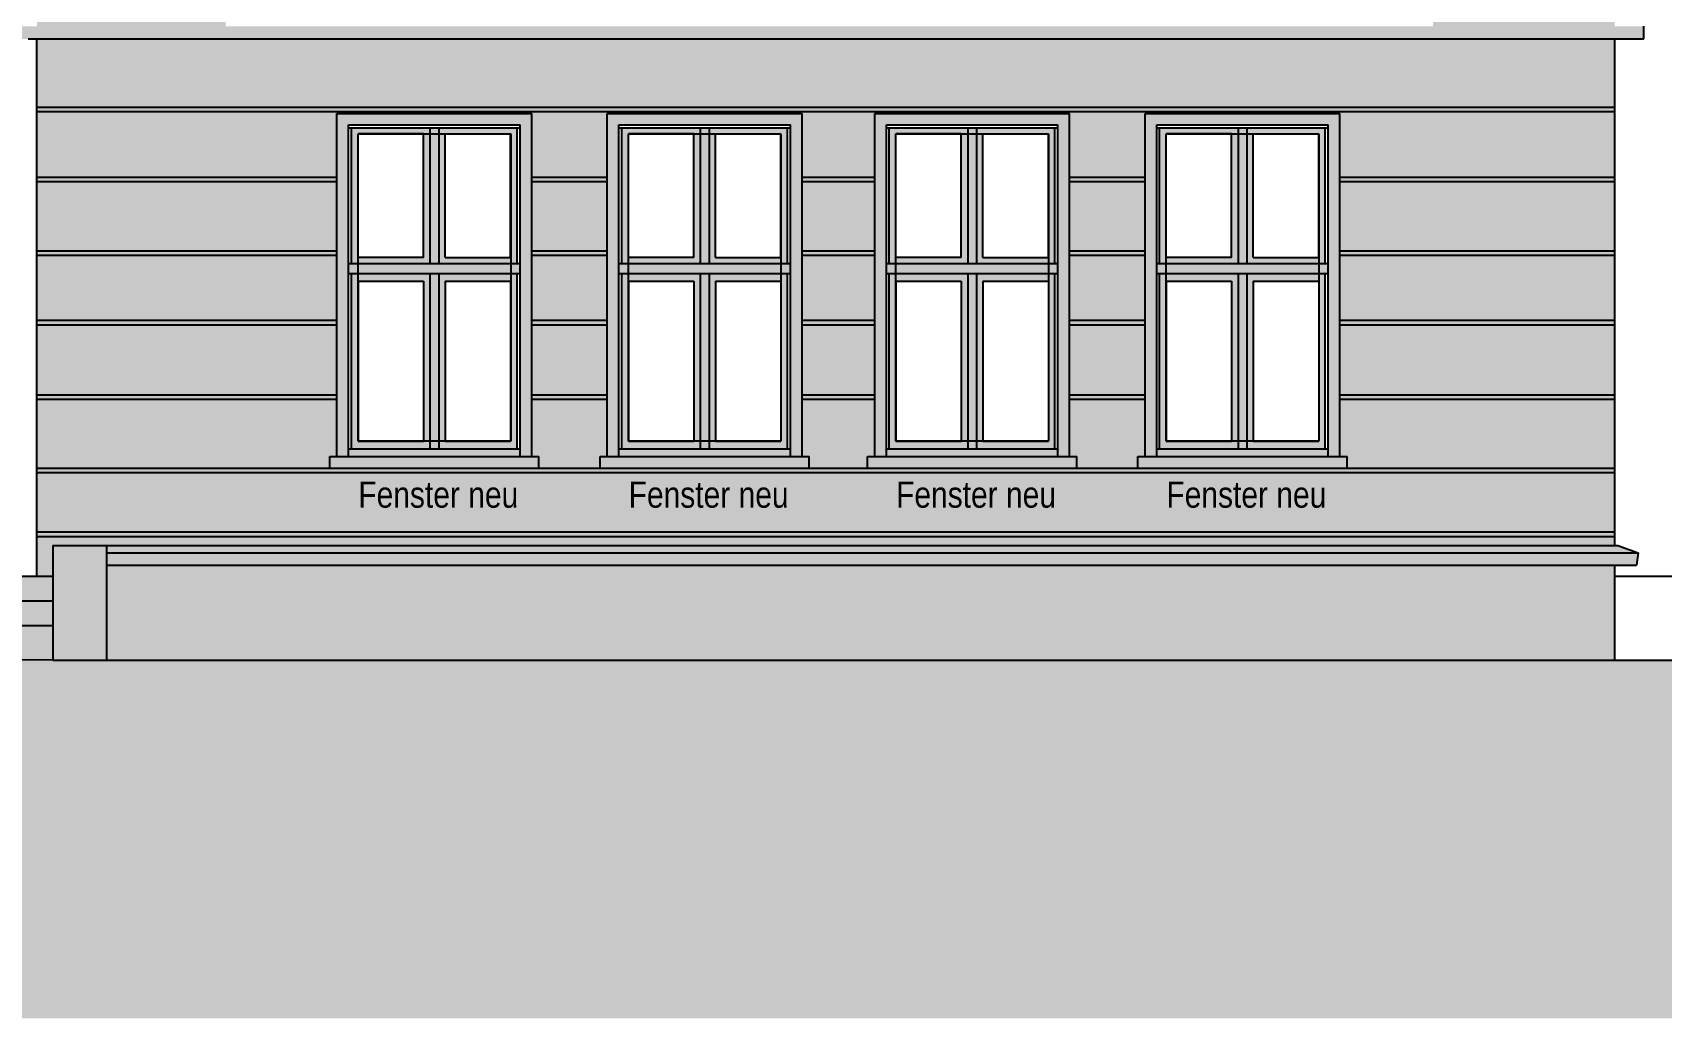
# Model space of a CAD drawing. Header units: metres. Extents: x -684 to -403, y -245 to -215.
# Drawn here: x -422.36 to -411.16, y -244.55 to -237.76 of the extents above; entities that cross this region are included whole.
import ezdxf
from ezdxf.enums import TextEntityAlignment as Align

# ---------------------------------------------------------------- set-up
doc = ezdxf.new("R2010")
doc.units = ezdxf.units.M
doc.header["$LTSCALE"] = 0.01
doc.header["$XCLIPFRAME"] = 2
doc.linetypes.add('AUSGEZOGEN', pattern=[0])
for name, color, linetype in [('A_Ansicht_Kopfbau', 1, 'Continuous'), ('A_GELÄNDE', 4, 'Continuous'), ('A_Schraff_Fensterrahmen', 255, 'Continuous'), ('A_Schraff_gelände', 251, 'Continuous'), ('A_Schraff_Gewaende', 23, 'Continuous'), ('A_Schraff_Paneel', 14, 'Continuous'), ('A_Schraff_Sims', 17, 'Continuous'), ('A_Schraff_Treppe', 253, 'Continuous'), ('A_Text', 2, 'Continuous'), ('FASSADE', 7, 'AUSGEZOGEN'), ('FASSADE_STRUKTUR', 2, 'AUSGEZOGEN')]:
    doc.layers.add(name, color=color, linetype=linetype)
doc.styles.add('arial-n', font='ARIALN.TTF')
picture_1 = doc.add_image_def('image1.jpg', size_in_pixel=(60, 84))

msp = doc.modelspace()

# ---------------------------------------------------------------- hatches: boundary and pattern name
at = {"layer": 'A_Schraff_Fensterrahmen'}
h = msp.add_hatch(color=256, dxfattribs=at)
h.paths.add_polyline_path([(-419.629, -238.42), (-420.169, -238.42), (-420.169, -239.352), (-419.629, -239.352)])
h.paths.add_polyline_path([(-420.124, -239.311), (-420.124, -238.461), (-419.674, -238.461), (-419.674, -239.311)], flags=16)
h.paths.add_polyline_path([(-419.629, -239.422), (-420.169, -239.422), (-420.169, -240.627), (-419.629, -240.627)])
h.paths.add_polyline_path([(-419.674, -239.475), (-419.674, -240.575), (-420.124, -240.575), (-420.124, -239.475)], flags=16)
h.paths.add_polyline_path([(-419.029, -238.42), (-419.569, -238.42), (-419.569, -239.352), (-419.029, -239.352)])
h.paths.add_polyline_path([(-419.524, -239.311), (-419.524, -238.461), (-419.074, -238.461), (-419.074, -239.311)], flags=16)
h.paths.add_polyline_path([(-419.029, -239.422), (-419.569, -239.422), (-419.569, -240.627), (-419.029, -240.627)])
h.paths.add_polyline_path([(-419.074, -239.475), (-419.074, -240.575), (-419.524, -240.575), (-419.524, -239.475)], flags=16)
h = msp.add_hatch(color=256, dxfattribs=at)
h.paths.add_polyline_path([(-419.569, -238.42), (-419.629, -238.42), (-419.629, -239.352), (-419.569, -239.352)])
h.paths.add_polyline_path([(-419.569, -239.422), (-419.629, -239.422), (-419.629, -240.627), (-419.569, -240.627)])
h = msp.add_hatch(color=256, dxfattribs=at)
h.paths.add_polyline_path([(-417.769, -238.42), (-418.309, -238.42), (-418.309, -239.352), (-417.769, -239.352)])
h.paths.add_polyline_path([(-418.264, -239.311), (-418.264, -238.461), (-417.814, -238.461), (-417.814, -239.311)], flags=16)
h.paths.add_polyline_path([(-417.769, -239.422), (-418.309, -239.422), (-418.309, -240.627), (-417.769, -240.627)])
h.paths.add_polyline_path([(-417.814, -239.475), (-417.814, -240.575), (-418.264, -240.575), (-418.264, -239.475)], flags=16)
h.paths.add_polyline_path([(-417.169, -238.42), (-417.709, -238.42), (-417.709, -239.352), (-417.169, -239.352)])
h.paths.add_polyline_path([(-417.664, -239.311), (-417.664, -238.461), (-417.214, -238.461), (-417.214, -239.311)], flags=16)
h.paths.add_polyline_path([(-417.169, -239.422), (-417.709, -239.422), (-417.709, -240.627), (-417.169, -240.627)])
h.paths.add_polyline_path([(-417.214, -239.475), (-417.214, -240.575), (-417.664, -240.575), (-417.664, -239.475)], flags=16)
h = msp.add_hatch(color=256, dxfattribs=at)
h.paths.add_polyline_path([(-417.709, -238.42), (-417.769, -238.42), (-417.769, -239.352), (-417.709, -239.352)])
h.paths.add_polyline_path([(-417.709, -239.422), (-417.769, -239.422), (-417.769, -240.627), (-417.709, -240.627)])
h = msp.add_hatch(color=256, dxfattribs=at)
h.paths.add_polyline_path([(-415.929, -238.42), (-416.469, -238.42), (-416.469, -239.352), (-415.929, -239.352)])
h.paths.add_polyline_path([(-416.424, -239.311), (-416.424, -238.461), (-415.974, -238.461), (-415.974, -239.311)], flags=16)
h.paths.add_polyline_path([(-415.929, -239.422), (-416.469, -239.422), (-416.469, -240.627), (-415.929, -240.627)])
h.paths.add_polyline_path([(-415.974, -239.475), (-415.974, -240.575), (-416.424, -240.575), (-416.424, -239.475)], flags=16)
h.paths.add_polyline_path([(-415.329, -238.42), (-415.869, -238.42), (-415.869, -239.352), (-415.329, -239.352)])
h.paths.add_polyline_path([(-415.824, -239.311), (-415.824, -238.461), (-415.374, -238.461), (-415.374, -239.311)], flags=16)
h.paths.add_polyline_path([(-415.329, -239.422), (-415.869, -239.422), (-415.869, -240.627), (-415.329, -240.627)])
h.paths.add_polyline_path([(-415.374, -239.475), (-415.374, -240.575), (-415.824, -240.575), (-415.824, -239.475)], flags=16)
h = msp.add_hatch(color=256, dxfattribs=at)
h.paths.add_polyline_path([(-415.869, -238.42), (-415.929, -238.42), (-415.929, -239.352), (-415.869, -239.352)])
h.paths.add_polyline_path([(-415.869, -239.422), (-415.929, -239.422), (-415.929, -240.627), (-415.869, -240.627)])
h = msp.add_hatch(color=256, dxfattribs=at)
h.paths.add_polyline_path([(-414.069, -238.42), (-414.609, -238.42), (-414.609, -239.352), (-414.069, -239.352)])
h.paths.add_polyline_path([(-414.564, -239.311), (-414.564, -238.461), (-414.114, -238.461), (-414.114, -239.311)], flags=16)
h.paths.add_polyline_path([(-414.069, -239.422), (-414.609, -239.422), (-414.609, -240.627), (-414.069, -240.627)])
h.paths.add_polyline_path([(-414.114, -239.475), (-414.114, -240.575), (-414.564, -240.575), (-414.564, -239.475)], flags=16)
h.paths.add_polyline_path([(-413.469, -238.42), (-414.009, -238.42), (-414.009, -239.352), (-413.469, -239.352)])
h.paths.add_polyline_path([(-413.964, -239.311), (-413.964, -238.461), (-413.514, -238.461), (-413.514, -239.311)], flags=16)
h.paths.add_polyline_path([(-413.469, -239.422), (-414.009, -239.422), (-414.009, -240.627), (-413.469, -240.627)])
h.paths.add_polyline_path([(-413.514, -239.475), (-413.514, -240.575), (-413.964, -240.575), (-413.964, -239.475)], flags=16)
h = msp.add_hatch(color=256, dxfattribs=at)
h.paths.add_polyline_path([(-414.009, -238.42), (-414.069, -238.42), (-414.069, -239.352), (-414.009, -239.352)])
h.paths.add_polyline_path([(-414.009, -239.422), (-414.069, -239.422), (-414.069, -240.627), (-414.009, -240.627)])
h = msp.add_hatch(color=256, dxfattribs=at)
h.paths.add_polyline_path([(-419.009, -239.352), (-420.189, -239.352), (-420.189, -239.422), (-419.009, -239.422)])
h.paths.add_polyline_path([(-419.009, -240.627), (-420.189, -240.627), (-420.189, -240.68), (-419.009, -240.68)])
h = msp.add_hatch(color=256, dxfattribs=at)
h.paths.add_polyline_path([(-417.149, -239.352), (-418.329, -239.352), (-418.329, -239.422), (-417.149, -239.422)])
h.paths.add_polyline_path([(-417.149, -240.627), (-418.329, -240.627), (-418.329, -240.68), (-417.149, -240.68)])
h = msp.add_hatch(color=256, dxfattribs=at)
h.paths.add_polyline_path([(-415.309, -239.352), (-416.489, -239.352), (-416.489, -239.422), (-415.309, -239.422)])
h.paths.add_polyline_path([(-415.309, -240.627), (-416.489, -240.627), (-416.489, -240.68), (-415.309, -240.68)])
h = msp.add_hatch(color=256, dxfattribs=at)
h.paths.add_polyline_path([(-413.449, -239.352), (-414.629, -239.352), (-414.629, -239.422), (-413.449, -239.422)])
h.paths.add_polyline_path([(-413.449, -240.627), (-414.629, -240.627), (-414.629, -240.68), (-413.449, -240.68)])
at = {"layer": 'A_Schraff_gelände'}
msp.add_hatch(color=256, dxfattribs=at).paths.add_polyline_path([(-407.64, -242.083), (-422.225, -242.083), (-428.731, -242.016), (-428.731, -242.394), (-452.89, -242.394), (-452.89, -244.546), (-407.64, -244.546)])
at = {"layer": 'A_Schraff_Gewaende'}
for points in [[(-418.929, -238.32), (-420.269, -238.32), (-420.269, -240.68), (-420.189, -240.68), (-420.189, -238.4), (-419.009, -238.4), (-419.009, -240.68), (-418.929, -240.68)], [(-417.069, -238.32), (-418.409, -238.32), (-418.409, -240.68), (-418.329, -240.68), (-418.329, -238.4), (-417.149, -238.4), (-417.149, -240.68), (-417.069, -240.68)], [(-415.229, -238.32), (-416.569, -238.32), (-416.569, -240.68), (-416.489, -240.68), (-416.489, -238.4), (-415.309, -238.4), (-415.309, -240.68), (-415.229, -240.68)], [(-413.369, -238.32), (-414.709, -238.32), (-414.709, -240.68), (-414.629, -240.68), (-414.629, -238.4), (-413.449, -238.4), (-413.449, -240.68), (-413.369, -240.68)], [(-418.879, -240.68), (-418.929, -240.68), (-420.319, -240.68), (-420.319, -240.76), (-418.879, -240.76)], [(-417.019, -240.68), (-417.069, -240.68), (-418.459, -240.68), (-418.459, -240.76), (-417.019, -240.76)], [(-415.179, -240.68), (-415.229, -240.68), (-416.619, -240.68), (-416.619, -240.76), (-415.179, -240.76)], [(-413.319, -240.68), (-413.369, -240.68), (-414.759, -240.68), (-414.759, -240.76), (-413.319, -240.76)]]:
    msp.add_hatch(color=256, dxfattribs=at).paths.add_polyline_path(points)
at = {"layer": 'A_Schraff_Paneel'}
h = msp.add_hatch(color=256, dxfattribs=at)
h.paths.add_polyline_path([(-422.334, -227.19), (-422.334, -237.721), (-421.034, -237.721), (-421.034, -227.19)])
h.paths.add_polyline_path([(-412.727, -227.19), (-412.727, -237.721), (-411.477, -237.721), (-411.477, -227.19)])
h.paths.add_polyline_path([(-422.334, -237.808), (-422.334, -241.506), (-422.225, -241.506), (-422.225, -241.294), (-411.477, -241.294), (-411.477, -237.808)])
h.paths.add_polyline_path([(-420.269, -238.32), (-420.269, -240.68), (-420.319, -240.68), (-420.319, -240.76), (-418.879, -240.76), (-418.879, -240.68), (-418.929, -240.68), (-418.929, -238.32)], flags=16)
h.paths.add_polyline_path([(-418.409, -238.32), (-418.409, -240.68), (-418.459, -240.68), (-418.459, -240.76), (-417.019, -240.76), (-417.019, -240.68), (-417.069, -240.68), (-417.069, -238.32)], flags=16)
h.paths.add_polyline_path([(-416.569, -238.32), (-416.569, -240.68), (-416.619, -240.68), (-416.619, -240.76), (-415.179, -240.76), (-415.179, -240.68), (-415.229, -240.68), (-415.229, -238.32)], flags=16)
h.paths.add_polyline_path([(-414.709, -238.32), (-414.709, -240.68), (-414.759, -240.68), (-414.759, -240.76), (-413.319, -240.76), (-413.319, -240.68), (-413.369, -240.68), (-413.369, -238.32)], flags=16)
edge = h.paths.add_edge_path(flags=16)
edge.add_line((-411.477, -237.721), (-411.477, -227.19))
msp.add_hatch(color=256, dxfattribs=at).paths.add_polyline_path([(-411.477, -241.428), (-421.854, -241.428), (-421.854, -242.083), (-411.477, -242.083)])
at = {"layer": 'A_Schraff_Sims'}
h = msp.add_hatch(color=256, dxfattribs=at)
h.paths.add_polyline_path([(-411.278, -237.721), (-422.334, -237.721), (-422.533, -237.721), (-422.533, -237.808), (-422.393, -237.808), (-411.278, -237.808)])
h.paths.add_polyline_path([(-411.457, -241.294), (-421.854, -241.294), (-421.854, -241.344), (-411.317, -241.344)])
h.paths.add_polyline_path([(-411.317, -241.344), (-421.854, -241.344), (-421.854, -241.428), (-411.328, -241.428)])
at = {"layer": 'A_Schraff_Treppe'}
h = msp.add_hatch(color=256, dxfattribs=at)
h.paths.add_polyline_path([(-422.225, -241.506), (-422.334, -241.506), (-427.343, -241.506), (-427.343, -241.677), (-422.225, -241.677)])
h.paths.add_polyline_path([(-422.225, -241.677), (-427.343, -241.677), (-427.343, -241.846), (-422.225, -241.846)])
h.paths.add_polyline_path([(-422.225, -241.846), (-427.343, -241.846), (-427.343, -242.031), (-422.225, -242.083)])
h.paths.add_polyline_path([(-421.854, -241.294), (-422.225, -241.294), (-422.225, -241.506), (-422.225, -242.083), (-421.854, -242.083)])
h.paths.add_polyline_path([(-427.343, -241.506), (-427.513, -241.506), (-428.037, -241.506), (-427.343, -242.031)])
h.paths.add_polyline_path([(-428.037, -241.506), (-428.731, -242.016), (-427.343, -242.031)])
h.paths.add_polyline_path([(-428.037, -241.506), (-428.731, -241.506), (-428.731, -242.016)], flags=16)

# ---------------------------------------------------------------- linework, layer by layer
at = {"layer": 'A_Ansicht_Kopfbau'}
msp.add_line((-406.437, -241.506), (-411.477, -241.506), dxfattribs=at)
at = {"layer": 'A_GELÄNDE'}
for q in [(-428.731, -242.016), (-407.64, -242.083)]:
    msp.add_line((-422.225, -242.083), q, dxfattribs=at)
at = {"layer": 'FASSADE'}
for p, q in [((-422.393, -237.808), (-411.278, -237.808)), ((-422.334, -241.506), (-422.334, -237.808)), ((-411.477, -240.913), (-411.477, -237.808)), ((-411.477, -241.294), (-411.477, -237.808)), ((-411.278, -237.808), (-411.278, -237.721)), ((-420.269, -240.68), (-420.269, -238.32)), ((-420.269, -238.32), (-418.929, -238.32)), ((-418.929, -240.68), (-418.929, -238.32)), ((-418.409, -240.68), (-418.409, -238.32)), ((-418.409, -238.32), (-417.069, -238.32)), ((-417.069, -240.68), (-417.069, -238.32)), ((-416.569, -240.68), (-416.569, -238.32)), ((-416.569, -238.32), (-415.229, -238.32)), ((-415.229, -240.68), (-415.229, -238.32)), ((-414.709, -238.32), (-413.369, -238.32)), ((-414.709, -240.68), (-414.709, -238.32)), ((-413.369, -240.68), (-413.369, -238.32)), ((-420.189, -240.68), (-420.189, -238.4)), ((-420.189, -238.4), (-419.009, -238.4)), ((-419.009, -240.68), (-419.009, -238.4)), ((-418.329, -240.68), (-418.329, -238.4)), ((-418.329, -238.4), (-417.149, -238.4)), ((-417.149, -240.68), (-417.149, -238.4)), ((-416.489, -240.68), (-416.489, -238.4)), ((-416.489, -238.4), (-415.309, -238.4)), ((-415.309, -240.68), (-415.309, -238.4)), ((-414.629, -238.4), (-413.449, -238.4)), ((-414.629, -240.68), (-414.629, -238.4)), ((-413.449, -240.68), (-413.449, -238.4)), ((-420.319, -240.76), (-420.319, -240.68)), ((-420.319, -240.68), (-418.879, -240.68)), ((-418.879, -240.76), (-418.879, -240.68)), ((-418.459, -240.68), (-417.019, -240.68)), ((-418.459, -240.76), (-418.459, -240.68)), ((-417.019, -240.76), (-417.019, -240.68)), ((-416.619, -240.76), (-416.619, -240.68)), ((-416.619, -240.68), (-415.179, -240.68)), ((-415.179, -240.76), (-415.179, -240.68)), ((-414.759, -240.68), (-413.319, -240.68)), ((-414.759, -240.76), (-414.759, -240.68)), ((-413.319, -240.76), (-413.319, -240.68)), ((-420.319, -240.76), (-418.879, -240.76)), ((-418.459, -240.76), (-417.019, -240.76)), ((-416.619, -240.76), (-415.179, -240.76)), ((-414.759, -240.76), (-413.319, -240.76)), ((-422.225, -241.294), (-411.457, -241.294)), ((-422.225, -241.294), (-422.225, -242.083)), ((-421.854, -241.294), (-421.854, -242.083)), ((-421.854, -241.344), (-411.317, -241.344)), ((-411.457, -241.294), (-411.317, -241.344)), ((-411.317, -241.344), (-411.328, -241.428)), ((-422.225, -241.506), (-428.731, -241.506)), ((-421.854, -241.428), (-411.328, -241.428)), ((-411.477, -242.083), (-411.477, -241.428)), ((-422.225, -241.677), (-427.343, -241.677)), ((-422.225, -241.846), (-427.343, -241.846))]:
    msp.add_line(p, q, dxfattribs=at)
at = {"layer": 'FASSADE_STRUKTUR'}
for p, q in [((-422.334, -238.278), (-411.477, -238.278)), ((-422.334, -238.308), (-411.477, -238.308)), ((-420.189, -238.42), (-419.009, -238.42)), ((-420.169, -239.352), (-420.169, -238.42)), ((-420.124, -239.311), (-420.124, -238.461)), ((-419.674, -238.461), (-420.124, -238.461)), ((-419.674, -239.311), (-419.674, -238.461)), ((-419.629, -238.42), (-419.629, -239.352)), ((-419.569, -238.42), (-419.569, -239.352)), ((-419.524, -238.461), (-419.074, -238.461)), ((-419.524, -239.311), (-419.524, -238.461)), ((-419.074, -239.311), (-419.074, -238.461)), ((-419.029, -239.352), (-419.029, -238.42)), ((-418.329, -238.42), (-417.149, -238.42)), ((-418.309, -239.352), (-418.309, -238.42)), ((-417.814, -238.461), (-418.264, -238.461)), ((-418.264, -239.311), (-418.264, -238.461)), ((-417.814, -239.311), (-417.814, -238.461)), ((-417.769, -238.42), (-417.769, -239.352)), ((-417.709, -238.42), (-417.709, -239.352)), ((-417.664, -238.461), (-417.214, -238.461)), ((-417.664, -239.311), (-417.664, -238.461)), ((-417.214, -239.311), (-417.214, -238.461)), ((-417.169, -239.352), (-417.169, -238.42)), ((-416.489, -238.42), (-415.309, -238.42)), ((-416.469, -239.352), (-416.469, -238.42)), ((-416.424, -239.311), (-416.424, -238.461)), ((-415.974, -238.461), (-416.424, -238.461)), ((-415.974, -239.311), (-415.974, -238.461)), ((-415.929, -238.42), (-415.929, -239.352)), ((-415.869, -238.42), (-415.869, -239.352)), ((-415.824, -238.461), (-415.374, -238.461)), ((-415.824, -239.311), (-415.824, -238.461)), ((-415.374, -239.311), (-415.374, -238.461)), ((-415.329, -239.352), (-415.329, -238.42)), ((-414.629, -238.42), (-413.449, -238.42)), ((-414.609, -239.352), (-414.609, -238.42)), ((-414.564, -239.311), (-414.564, -238.461)), ((-414.114, -238.461), (-414.564, -238.461)), ((-414.114, -239.311), (-414.114, -238.461)), ((-414.069, -238.42), (-414.069, -239.352)), ((-414.009, -238.42), (-414.009, -239.352)), ((-413.964, -238.461), (-413.514, -238.461)), ((-413.964, -239.311), (-413.964, -238.461)), ((-413.514, -239.311), (-413.514, -238.461)), ((-413.469, -239.352), (-413.469, -238.42)), ((-422.334, -238.759), (-420.269, -238.759)), ((-422.334, -238.789), (-420.269, -238.789)), ((-418.929, -238.759), (-418.409, -238.759)), ((-418.929, -238.789), (-418.409, -238.789)), ((-417.069, -238.759), (-416.569, -238.759)), ((-417.069, -238.789), (-416.569, -238.789)), ((-415.229, -238.759), (-414.709, -238.759)), ((-415.229, -238.789), (-414.709, -238.789)), ((-413.369, -238.759), (-411.477, -238.759)), ((-413.369, -238.789), (-411.477, -238.789)), ((-422.334, -239.266), (-420.269, -239.266)), ((-418.929, -239.266), (-418.409, -239.266)), ((-417.069, -239.266), (-416.569, -239.266)), ((-415.229, -239.266), (-414.709, -239.266)), ((-413.369, -239.266), (-411.477, -239.266)), ((-422.334, -239.296), (-420.269, -239.296)), ((-420.189, -239.352), (-419.009, -239.352)), ((-419.674, -239.311), (-420.124, -239.311)), ((-419.524, -239.311), (-419.074, -239.311)), ((-418.929, -239.296), (-418.409, -239.296)), ((-418.329, -239.352), (-417.149, -239.352)), ((-417.814, -239.311), (-418.264, -239.311)), ((-417.664, -239.311), (-417.214, -239.311)), ((-417.069, -239.296), (-416.569, -239.296)), ((-416.489, -239.352), (-415.309, -239.352)), ((-415.974, -239.311), (-416.424, -239.311)), ((-415.824, -239.311), (-415.374, -239.311)), ((-415.229, -239.296), (-414.709, -239.296)), ((-414.629, -239.352), (-413.449, -239.352)), ((-414.114, -239.311), (-414.564, -239.311)), ((-413.964, -239.311), (-413.514, -239.311)), ((-413.369, -239.296), (-411.477, -239.296)), ((-420.189, -239.422), (-419.009, -239.422)), ((-420.169, -240.627), (-420.169, -239.422)), ((-420.124, -239.475), (-419.674, -239.475)), ((-420.124, -239.475), (-420.124, -240.575)), ((-419.674, -239.475), (-419.674, -240.575)), ((-419.629, -239.422), (-419.629, -240.627)), ((-419.569, -239.422), (-419.569, -240.627)), ((-419.524, -239.475), (-419.074, -239.475)), ((-419.524, -239.475), (-419.524, -240.575)), ((-419.074, -239.475), (-419.074, -240.575)), ((-419.029, -240.627), (-419.029, -239.422)), ((-418.329, -239.422), (-417.149, -239.422)), ((-418.309, -240.627), (-418.309, -239.422)), ((-418.264, -239.475), (-417.814, -239.475)), ((-418.264, -239.475), (-418.264, -240.575)), ((-417.814, -239.475), (-417.814, -240.575)), ((-417.769, -239.422), (-417.769, -240.627)), ((-417.709, -239.422), (-417.709, -240.627)), ((-417.664, -239.475), (-417.214, -239.475)), ((-417.664, -239.475), (-417.664, -240.575)), ((-417.214, -239.475), (-417.214, -240.575)), ((-417.169, -240.627), (-417.169, -239.422)), ((-416.489, -239.422), (-415.309, -239.422)), ((-416.469, -240.627), (-416.469, -239.422)), ((-416.424, -239.475), (-415.974, -239.475)), ((-416.424, -239.475), (-416.424, -240.575)), ((-415.974, -239.475), (-415.974, -240.575)), ((-415.929, -239.422), (-415.929, -240.627)), ((-415.869, -239.422), (-415.869, -240.627)), ((-415.824, -239.475), (-415.374, -239.475)), ((-415.824, -239.475), (-415.824, -240.575)), ((-415.374, -239.475), (-415.374, -240.575)), ((-415.329, -240.627), (-415.329, -239.422)), ((-414.629, -239.422), (-413.449, -239.422)), ((-414.609, -240.627), (-414.609, -239.422)), ((-414.564, -239.475), (-414.114, -239.475)), ((-414.564, -239.475), (-414.564, -240.575)), ((-414.114, -239.475), (-414.114, -240.575)), ((-414.069, -239.422), (-414.069, -240.627)), ((-414.009, -239.422), (-414.009, -240.627)), ((-413.964, -239.475), (-413.514, -239.475)), ((-413.964, -239.475), (-413.964, -240.575)), ((-413.514, -239.475), (-413.514, -240.575)), ((-413.469, -240.627), (-413.469, -239.422)), ((-422.334, -239.744), (-420.269, -239.744)), ((-422.334, -239.774), (-420.269, -239.774)), ((-418.929, -239.744), (-418.409, -239.744)), ((-418.929, -239.774), (-418.409, -239.774)), ((-417.069, -239.744), (-416.569, -239.744)), ((-417.069, -239.774), (-416.569, -239.774)), ((-415.229, -239.744), (-414.709, -239.744)), ((-415.229, -239.774), (-414.709, -239.774)), ((-413.369, -239.744), (-411.477, -239.744)), ((-413.369, -239.774), (-411.477, -239.774)), ((-422.334, -240.256), (-420.269, -240.256)), ((-418.929, -240.256), (-418.409, -240.256)), ((-417.069, -240.256), (-416.569, -240.256)), ((-415.229, -240.256), (-414.709, -240.256)), ((-413.369, -240.256), (-411.477, -240.256)), ((-422.334, -240.286), (-420.269, -240.286)), ((-418.929, -240.286), (-418.409, -240.286)), ((-417.069, -240.286), (-416.569, -240.286)), ((-415.229, -240.286), (-414.709, -240.286)), ((-413.369, -240.286), (-411.477, -240.286)), ((-420.124, -240.575), (-419.674, -240.575)), ((-419.524, -240.575), (-419.074, -240.575)), ((-418.264, -240.575), (-417.814, -240.575)), ((-417.664, -240.575), (-417.214, -240.575)), ((-416.424, -240.575), (-415.974, -240.575)), ((-415.824, -240.575), (-415.374, -240.575)), ((-414.564, -240.575), (-414.114, -240.575)), ((-413.964, -240.575), (-413.514, -240.575)), ((-420.189, -240.627), (-419.009, -240.627)), ((-418.329, -240.627), (-417.149, -240.627)), ((-416.489, -240.627), (-415.309, -240.627)), ((-414.629, -240.627), (-413.449, -240.627)), ((-422.334, -240.76), (-411.477, -240.76)), ((-422.334, -240.79), (-411.477, -240.79)), ((-422.334, -241.2), (-411.477, -241.2)), ((-422.334, -241.23), (-411.477, -241.23))]:
    msp.add_line(p, q, dxfattribs=at)

# ---------------------------------------------------------------- texts
at = {"layer": 'A_Text', "linetype": 'Continuous', "style": 'arial-n'}
for p in [(-419.572, -241.087), (-417.712, -241.087), (-415.872, -241.087), (-414.012, -241.087)]:
    msp.add_text('Fenster neu', height=0.18, dxfattribs=at).set_placement(p, align=Align.BOTTOM_CENTER)

# ---------------------------------------------------------------- pictures from other files: only their frames are drawn
at = {"layer": 'A_Schraff_Treppe'}
image = msp.add_image(picture_1, insert=(-418.01, -238.461), size_in_units=(2.114, 2.959), rotation=180, dxfattribs=at)
image.set_boundary_path([(29.695, 23.5), (59.5, 83.5)])
image = msp.add_image(picture_1, insert=(-416.15, -238.461), size_in_units=(2.114, 2.959), rotation=180, dxfattribs=at)
image.set_boundary_path([(29.695, 23.5), (59.5, 83.5)])
image = msp.add_image(picture_1, insert=(-414.31, -238.461), size_in_units=(2.114, 2.959), rotation=180, dxfattribs=at)
image.set_boundary_path([(29.695, 23.5), (59.5, 83.5)])
image = msp.add_image(picture_1, insert=(-412.45, -238.461), size_in_units=(2.114, 2.959), rotation=180, dxfattribs=at)
image.set_boundary_path([(29.695, 23.5), (59.5, 83.5)])

doc.saveas('drawing.dxf')
